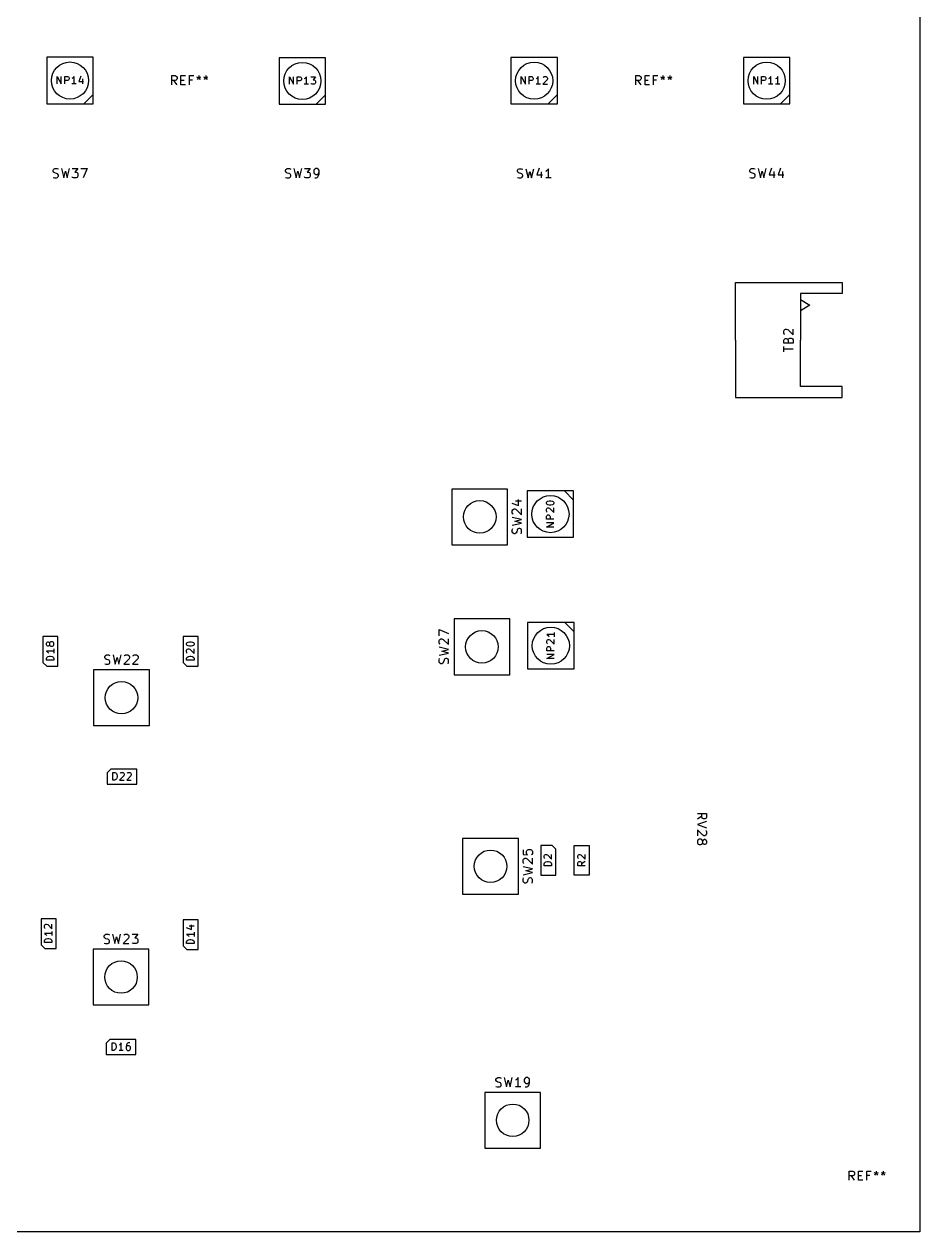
# Model space of a CAD drawing. Extents: x 0 to 360, y 0 to 260.
# Drawn here: x 263.6 to 360, y 0 to 130 of the extents above; entities that cross this region are included whole.
import ezdxf

# ---------------------------------------------------------------- set-up
doc = ezdxf.new("R2010")
doc.units = 0
doc.layers.add('BLACK', color=7, linetype='CONTINUOUS')

msp = doc.modelspace()

# ---------------------------------------------------------------- linework, layer by layer
at = {"layer": 'BLACK', "linetype": 'CONTINUOUS'}
for p, q in [((360, 260), (360, 0)), ((271, 126.43), (266, 126.43)), ((266, 126.43), (266, 121.43)), ((271, 121.43), (271, 126.43)), ((291.015, 126.39), (291.015, 121.39)), ((296.015, 126.39), (291.015, 126.39)), ((296.015, 121.39), (296.015, 126.39)), ((320.98, 126.41), (315.98, 126.41)), ((315.98, 126.41), (315.98, 121.41)), ((320.98, 121.41), (320.98, 126.41)), ((341.005, 126.415), (341.005, 121.415)), ((346.005, 126.415), (341.005, 126.415)), ((346.005, 121.415), (346.005, 126.415)), ((267.11, 123.568), (267.11, 124.368)), ((267.11, 124.368), (267.567, 123.568)), ((267.567, 123.568), (267.567, 124.368)), ((267.948, 123.568), (267.948, 124.368)), ((267.948, 124.368), (268.252, 124.368)), ((268.252, 123.949), (267.948, 123.949)), ((268.252, 124.368), (268.329, 124.33)), ((268.329, 123.987), (268.252, 123.949)), ((268.329, 124.33), (268.367, 124.292)), ((268.367, 124.025), (268.329, 123.987)), ((268.367, 124.292), (268.405, 124.216)), ((268.405, 124.101), (268.367, 124.025)), ((268.405, 124.216), (268.405, 124.101)), ((268.786, 124.178), (268.71, 124.14)), ((269.167, 123.568), (268.71, 123.568)), ((268.862, 124.254), (268.786, 124.178)), ((268.938, 124.368), (268.862, 124.254)), ((268.938, 123.568), (268.938, 124.368)), ((269.662, 124.406), (269.471, 123.835)), ((269.471, 123.835), (269.967, 123.835)), ((269.852, 124.101), (269.852, 123.568)), ((279.455, 123.458), (279.455, 124.458)), ((279.455, 124.458), (279.836, 124.458)), ((279.836, 123.934), (279.455, 123.934)), ((280.027, 123.458), (279.693, 123.934)), ((279.836, 124.458), (279.931, 124.41)), ((279.931, 123.981), (279.836, 123.934)), ((279.931, 124.41), (279.979, 124.362)), ((279.979, 124.029), (279.931, 123.981)), ((279.979, 124.362), (280.027, 124.267)), ((280.027, 124.124), (279.979, 124.029)), ((280.027, 124.267), (280.027, 124.124)), ((280.455, 123.458), (280.455, 124.458)), ((280.455, 124.458), (280.931, 124.458)), ((280.455, 123.981), (280.789, 123.981)), ((281.36, 123.458), (281.36, 124.458)), ((281.36, 124.458), (281.836, 124.458)), ((281.693, 123.981), (281.36, 123.981)), ((282.122, 124.315), (282.36, 124.22)), ((282.217, 124.029), (282.36, 124.22)), ((282.36, 124.458), (282.36, 124.22)), ((282.36, 124.22), (282.598, 124.315)), ((282.36, 124.22), (282.503, 124.029)), ((282.884, 124.315), (283.122, 124.22)), ((282.979, 124.029), (283.122, 124.22)), ((283.122, 124.458), (283.122, 124.22)), ((283.122, 124.22), (283.36, 124.315)), ((283.122, 124.22), (283.265, 124.029)), ((292.125, 123.528), (292.125, 124.328)), ((292.125, 124.328), (292.582, 123.528)), ((292.582, 123.528), (292.582, 124.328)), ((292.963, 123.528), (292.963, 124.328)), ((292.963, 124.328), (293.267, 124.328)), ((293.267, 123.909), (292.963, 123.909)), ((293.267, 124.328), (293.344, 124.29)), ((293.344, 123.947), (293.267, 123.909)), ((293.344, 124.29), (293.382, 124.252)), ((293.382, 123.985), (293.344, 123.947)), ((293.382, 124.252), (293.42, 124.176)), ((293.42, 124.061), (293.382, 123.985)), ((293.42, 124.176), (293.42, 124.061)), ((293.801, 124.138), (293.725, 124.1)), ((294.182, 123.528), (293.725, 123.528)), ((293.877, 124.214), (293.801, 124.138)), ((293.953, 124.328), (293.877, 124.214)), ((293.953, 123.528), (293.953, 124.328)), ((294.448, 124.328), (294.944, 124.328)), ((294.486, 123.566), (294.448, 123.604)), ((294.563, 123.528), (294.486, 123.566)), ((294.791, 123.528), (294.563, 123.528)), ((294.944, 124.328), (294.677, 124.023)), ((294.677, 124.023), (294.791, 124.023)), ((294.791, 124.023), (294.867, 123.985)), ((294.867, 123.566), (294.791, 123.528)), ((294.867, 123.985), (294.905, 123.947)), ((294.905, 123.604), (294.867, 123.566)), ((294.905, 123.947), (294.944, 123.871)), ((294.944, 123.68), (294.905, 123.604)), ((294.944, 123.871), (294.944, 123.68)), ((317.09, 123.548), (317.09, 124.348)), ((317.09, 124.348), (317.547, 123.548)), ((317.547, 123.548), (317.547, 124.348)), ((317.928, 123.548), (317.928, 124.348)), ((317.928, 124.348), (318.232, 124.348)), ((318.232, 123.929), (317.928, 123.929)), ((318.232, 124.348), (318.309, 124.31)), ((318.309, 123.967), (318.232, 123.929)), ((318.309, 124.31), (318.347, 124.272)), ((318.347, 124.005), (318.309, 123.967)), ((318.347, 124.272), (318.385, 124.196)), ((318.385, 124.081), (318.347, 124.005)), ((318.385, 124.196), (318.385, 124.081)), ((318.766, 124.158), (318.69, 124.12)), ((319.147, 123.548), (318.69, 123.548)), ((318.842, 124.234), (318.766, 124.158)), ((318.918, 124.348), (318.842, 124.234)), ((318.918, 123.548), (318.918, 124.348)), ((319.87, 124.005), (319.413, 123.548)), ((319.413, 123.548), (319.909, 123.548)), ((319.451, 124.272), (319.49, 124.31)), ((319.49, 124.31), (319.566, 124.348)), ((319.566, 124.348), (319.756, 124.348)), ((319.756, 124.348), (319.832, 124.31)), ((319.832, 124.31), (319.87, 124.272)), ((319.87, 124.272), (319.909, 124.196)), ((319.909, 124.12), (319.87, 124.005)), ((319.909, 124.196), (319.909, 124.12)), ((329.415, 123.458), (329.415, 124.458)), ((329.415, 124.458), (329.796, 124.458)), ((329.796, 123.934), (329.415, 123.934)), ((329.987, 123.458), (329.653, 123.934)), ((329.796, 124.458), (329.891, 124.41)), ((329.891, 123.981), (329.796, 123.934)), ((329.891, 124.41), (329.939, 124.362)), ((329.939, 124.029), (329.891, 123.981)), ((329.939, 124.362), (329.987, 124.267)), ((329.987, 124.124), (329.939, 124.029)), ((329.987, 124.267), (329.987, 124.124)), ((330.415, 123.458), (330.415, 124.458)), ((330.415, 124.458), (330.891, 124.458)), ((330.415, 123.981), (330.749, 123.981)), ((331.32, 123.458), (331.32, 124.458)), ((331.32, 124.458), (331.796, 124.458)), ((331.653, 123.981), (331.32, 123.981)), ((332.082, 124.315), (332.32, 124.22)), ((332.177, 124.029), (332.32, 124.22)), ((332.32, 124.458), (332.32, 124.22)), ((332.32, 124.22), (332.558, 124.315)), ((332.32, 124.22), (332.463, 124.029)), ((332.844, 124.315), (333.082, 124.22)), ((332.939, 124.029), (333.082, 124.22)), ((333.082, 124.458), (333.082, 124.22)), ((333.082, 124.22), (333.32, 124.315)), ((333.082, 124.22), (333.225, 124.029)), ((342.115, 123.553), (342.115, 124.353)), ((342.115, 124.353), (342.572, 123.553)), ((342.572, 123.553), (342.572, 124.353)), ((342.953, 123.553), (342.953, 124.353)), ((342.953, 124.353), (343.257, 124.353)), ((343.257, 123.934), (342.953, 123.934)), ((343.257, 124.353), (343.334, 124.315)), ((343.334, 123.972), (343.257, 123.934)), ((343.334, 124.315), (343.372, 124.277)), ((343.372, 124.01), (343.334, 123.972)), ((343.372, 124.277), (343.41, 124.201)), ((343.41, 124.087), (343.372, 124.01)), ((343.41, 124.201), (343.41, 124.087)), ((343.791, 124.163), (343.715, 124.125)), ((344.172, 123.553), (343.715, 123.553)), ((343.867, 124.239), (343.791, 124.163)), ((343.943, 124.353), (343.867, 124.239)), ((343.943, 123.553), (343.943, 124.353)), ((344.553, 124.163), (344.476, 124.125)), ((344.934, 123.553), (344.476, 123.553)), ((344.629, 124.239), (344.553, 124.163)), ((344.705, 124.353), (344.629, 124.239)), ((344.705, 123.553), (344.705, 124.353)), ((271, 122.43), (270, 121.43)), ((280.931, 123.458), (280.455, 123.458)), ((296.015, 122.39), (295.015, 121.39)), ((320.98, 122.41), (319.98, 121.41)), ((330.891, 123.458), (330.415, 123.458)), ((346.005, 122.415), (345.005, 121.415)), ((266, 121.43), (271, 121.43)), ((291.015, 121.39), (296.015, 121.39)), ((315.98, 121.41), (320.98, 121.41)), ((341.005, 121.415), (346.005, 121.415)), ((266.738, 114.362), (266.786, 114.41)), ((266.786, 114.41), (266.881, 114.458)), ((266.881, 114.458), (267.119, 114.458)), ((267.119, 114.458), (267.262, 114.41)), ((267.595, 114.458), (267.833, 113.458)), ((268.214, 113.458), (268.452, 114.458)), ((268.738, 114.458), (269.357, 114.458)), ((269.357, 114.458), (269.024, 114.077)), ((269.69, 114.458), (270.357, 114.458)), ((270.357, 114.458), (269.929, 113.458)), ((291.753, 114.357), (291.801, 114.405)), ((291.801, 114.405), (291.896, 114.453)), ((291.896, 114.453), (292.134, 114.453)), ((292.134, 114.453), (292.277, 114.405)), ((292.61, 114.453), (292.848, 113.453)), ((293.229, 113.453), (293.467, 114.453)), ((293.753, 114.453), (294.372, 114.453)), ((294.372, 114.453), (294.039, 114.072)), ((294.848, 114.405), (294.801, 114.357)), ((294.944, 114.453), (294.848, 114.405)), ((295.134, 114.453), (294.944, 114.453)), ((295.229, 114.405), (295.134, 114.453)), ((295.277, 114.357), (295.229, 114.405)), ((316.771, 114.395), (316.866, 114.443)), ((316.866, 114.443), (317.104, 114.443)), ((317.104, 114.443), (317.247, 114.395)), ((317.58, 114.443), (317.818, 113.443)), ((318.199, 113.443), (318.437, 114.443)), ((319.009, 114.49), (318.771, 113.776)), ((320.009, 114.443), (319.914, 114.3)), ((320.009, 113.443), (320.009, 114.443)), ((341.743, 114.367), (341.791, 114.415)), ((341.791, 114.415), (341.886, 114.463)), ((341.886, 114.463), (342.124, 114.463)), ((342.124, 114.463), (342.267, 114.415)), ((342.6, 114.463), (342.838, 113.463)), ((343.219, 113.463), (343.457, 114.463)), ((344.029, 114.51), (343.791, 113.796)), ((344.981, 114.51), (344.743, 113.796)), ((266.69, 114.267), (266.738, 114.362)), ((266.69, 114.172), (266.69, 114.267)), ((266.738, 114.077), (266.69, 114.172)), ((266.69, 113.505), (266.833, 113.458)), ((266.786, 114.029), (266.738, 114.077)), ((266.881, 113.981), (266.786, 114.029)), ((266.833, 113.458), (267.071, 113.458)), ((267.071, 113.934), (266.881, 113.981)), ((267.167, 113.886), (267.071, 113.934)), ((267.071, 113.458), (267.167, 113.505)), ((267.214, 113.839), (267.167, 113.886)), ((267.167, 113.505), (267.214, 113.553)), ((267.262, 113.743), (267.214, 113.839)), ((267.214, 113.553), (267.262, 113.648)), ((267.262, 113.648), (267.262, 113.743)), ((267.833, 113.458), (268.024, 114.172)), ((268.024, 114.172), (268.214, 113.458)), ((268.786, 113.505), (268.738, 113.553)), ((268.881, 113.458), (268.786, 113.505)), ((269.167, 113.458), (268.881, 113.458)), ((269.024, 114.077), (269.167, 114.077)), ((269.167, 114.077), (269.262, 114.029)), ((269.262, 113.505), (269.167, 113.458)), ((269.262, 114.029), (269.31, 113.981)), ((269.31, 113.553), (269.262, 113.505)), ((269.31, 113.981), (269.357, 113.886)), ((269.357, 113.648), (269.31, 113.553)), ((269.357, 113.886), (269.357, 113.648)), ((291.705, 114.262), (291.753, 114.357)), ((291.705, 114.167), (291.705, 114.262)), ((291.753, 114.072), (291.705, 114.167)), ((291.705, 113.5), (291.848, 113.453)), ((291.801, 114.024), (291.753, 114.072)), ((291.896, 113.977), (291.801, 114.024)), ((291.848, 113.453), (292.086, 113.453)), ((292.086, 113.929), (291.896, 113.977)), ((292.182, 113.881), (292.086, 113.929)), ((292.086, 113.453), (292.182, 113.5)), ((292.229, 113.834), (292.182, 113.881)), ((292.182, 113.5), (292.229, 113.548)), ((292.277, 113.738), (292.229, 113.834)), ((292.229, 113.548), (292.277, 113.643)), ((292.277, 113.643), (292.277, 113.738)), ((292.848, 113.453), (293.039, 114.167)), ((293.039, 114.167), (293.229, 113.453)), ((293.801, 113.5), (293.753, 113.548)), ((293.896, 113.453), (293.801, 113.5)), ((294.182, 113.453), (293.896, 113.453)), ((294.039, 114.072), (294.182, 114.072)), ((294.182, 114.072), (294.277, 114.024)), ((294.277, 113.5), (294.182, 113.453)), ((294.277, 114.024), (294.325, 113.977)), ((294.325, 113.548), (294.277, 113.5)), ((294.325, 113.977), (294.372, 113.881)), ((294.372, 113.643), (294.325, 113.548)), ((294.372, 113.881), (294.372, 113.643)), ((294.801, 114.357), (294.753, 114.262)), ((294.753, 114.262), (294.753, 114.024)), ((294.753, 114.024), (294.801, 113.929)), ((294.801, 113.929), (294.848, 113.881)), ((294.848, 113.881), (294.944, 113.834)), ((294.848, 113.453), (295.039, 113.453)), ((294.944, 113.834), (295.134, 113.834)), ((295.039, 113.453), (295.134, 113.5)), ((295.134, 113.834), (295.229, 113.881)), ((295.134, 113.5), (295.182, 113.548)), ((295.182, 113.548), (295.277, 113.691)), ((295.229, 113.881), (295.277, 113.929)), ((295.325, 114.262), (295.277, 114.357)), ((295.277, 113.929), (295.325, 114.024)), ((295.277, 113.691), (295.325, 113.881)), ((295.325, 113.881), (295.325, 114.262)), ((316.675, 114.252), (316.723, 114.347)), ((316.675, 114.157), (316.675, 114.252)), ((316.723, 114.062), (316.675, 114.157)), ((316.675, 113.49), (316.818, 113.443)), ((316.723, 114.347), (316.771, 114.395)), ((316.771, 114.014), (316.723, 114.062)), ((316.866, 113.967), (316.771, 114.014)), ((316.818, 113.443), (317.056, 113.443)), ((317.056, 113.919), (316.866, 113.967)), ((317.152, 113.871), (317.056, 113.919)), ((317.056, 113.443), (317.152, 113.49)), ((317.199, 113.824), (317.152, 113.871)), ((317.152, 113.49), (317.199, 113.538)), ((317.247, 113.728), (317.199, 113.824)), ((317.199, 113.538), (317.247, 113.633)), ((317.247, 113.633), (317.247, 113.728)), ((317.818, 113.443), (318.009, 114.157)), ((318.009, 114.157), (318.199, 113.443)), ((318.771, 113.776), (319.39, 113.776)), ((319.247, 114.109), (319.247, 113.443)), ((319.818, 114.205), (319.723, 114.157)), ((320.295, 113.443), (319.723, 113.443)), ((319.914, 114.3), (319.818, 114.205)), ((341.695, 114.272), (341.743, 114.367)), ((341.695, 114.177), (341.695, 114.272)), ((341.743, 114.082), (341.695, 114.177)), ((341.695, 113.51), (341.838, 113.463)), ((341.791, 114.034), (341.743, 114.082)), ((341.886, 113.987), (341.791, 114.034)), ((341.838, 113.463), (342.076, 113.463)), ((342.076, 113.939), (341.886, 113.987)), ((342.172, 113.891), (342.076, 113.939)), ((342.076, 113.463), (342.172, 113.51)), ((342.219, 113.844), (342.172, 113.891)), ((342.172, 113.51), (342.219, 113.558)), ((342.267, 113.748), (342.219, 113.844)), ((342.219, 113.558), (342.267, 113.653)), ((342.267, 113.653), (342.267, 113.748)), ((342.838, 113.463), (343.029, 114.177)), ((343.029, 114.177), (343.219, 113.463)), ((343.791, 113.796), (344.41, 113.796)), ((344.267, 114.129), (344.267, 113.463)), ((344.743, 113.796), (345.362, 113.796)), ((345.219, 114.129), (345.219, 113.463)), ((340.15, 102.2), (351.65, 102.2)), ((340.15, 96), (340.15, 102.2)), ((351.65, 102.2), (351.65, 101)), ((347.15, 101), (347.15, 96)), ((351.65, 101), (347.15, 101)), ((347.15, 100.375), (348.15, 99.75)), ((348.15, 99.75), (347.15, 99.125)), ((345.352, 96.9762), (345.4, 97.0714)), ((345.352, 96.7381), (345.352, 96.9762)), ((345.4, 96.6429), (345.352, 96.7381)), ((345.4, 97.0714), (345.448, 97.119)), ((345.448, 96.5952), (345.4, 96.6429)), ((345.448, 97.119), (345.543, 97.1667)), ((345.543, 97.1667), (345.638, 97.1667)), ((345.638, 97.1667), (345.781, 97.119)), ((345.781, 97.119), (346.352, 96.5476)), ((345.924, 96.1667), (346.019, 96.2143)), ((346.019, 96.2143), (346.162, 96.2143)), ((346.162, 96.2143), (346.257, 96.1667)), ((346.352, 96.5476), (346.352, 97.1667)), ((340.15, 96), (340.15, 89.8)), ((345.352, 95.9762), (345.4, 96.0714)), ((345.352, 95.6429), (345.352, 95.9762)), ((346.352, 95.6429), (345.352, 95.6429)), ((345.352, 94.7381), (345.352, 95.3095)), ((346.352, 95.0238), (345.352, 95.0238)), ((345.4, 96.0714), (345.448, 96.119)), ((345.448, 96.119), (345.543, 96.1667)), ((345.543, 96.1667), (345.638, 96.1667)), ((345.638, 96.1667), (345.733, 96.119)), ((345.733, 96.119), (345.781, 96.0714)), ((345.781, 96.0714), (345.829, 95.9762)), ((345.829, 95.9762), (345.876, 96.119)), ((345.829, 95.9762), (345.829, 95.6429)), ((345.876, 96.119), (345.924, 96.1667)), ((346.257, 96.1667), (346.305, 96.119)), ((346.305, 96.119), (346.352, 96.0238)), ((346.352, 96.0238), (346.352, 95.6429)), ((347.15, 91), (347.15, 96)), ((351.65, 91), (347.15, 91)), ((351.65, 89.8), (351.65, 91)), ((340.15, 89.8), (351.65, 89.8)), ((309.62, 79.96), (309.62, 73.96)), ((315.62, 79.96), (309.62, 79.96)), ((315.62, 73.96), (315.62, 79.96)), ((317.73, 79.76), (317.73, 74.76)), ((322.73, 79.76), (317.73, 79.76)), ((321.73, 79.76), (322.73, 78.76)), ((322.73, 74.76), (322.73, 79.76)), ((316.075, 78.4362), (316.789, 78.1981)), ((316.456, 78.6743), (317.122, 78.6743)), ((316.789, 78.1981), (316.789, 78.8171)), ((319.792, 78.4981), (319.83, 78.5743)), ((319.792, 78.4219), (319.792, 78.4981)), ((319.83, 78.3457), (319.792, 78.4219)), ((319.83, 78.5743), (319.868, 78.6124)), ((319.868, 78.3076), (319.83, 78.3457)), ((319.868, 78.6124), (319.944, 78.6505)), ((319.944, 78.2695), (319.868, 78.3076)), ((319.944, 78.6505), (320.097, 78.6886)), ((320.097, 78.2314), (319.944, 78.2695)), ((320.097, 78.6886), (320.287, 78.6886)), ((320.287, 78.2314), (320.097, 78.2314)), ((320.287, 78.6886), (320.44, 78.6505)), ((320.44, 78.2695), (320.287, 78.2314)), ((320.44, 78.6505), (320.516, 78.6124)), ((320.516, 78.3076), (320.44, 78.2695)), ((320.516, 78.6124), (320.554, 78.5743)), ((320.554, 78.3457), (320.516, 78.3076)), ((320.554, 78.5743), (320.592, 78.4981)), ((320.592, 78.4219), (320.554, 78.3457)), ((320.592, 78.4981), (320.592, 78.4219)), ((316.122, 77.6267), (316.17, 77.7219)), ((316.122, 77.3886), (316.122, 77.6267)), ((316.17, 77.2933), (316.122, 77.3886)), ((317.122, 76.6743), (316.122, 76.9124)), ((316.17, 77.7219), (316.218, 77.7695)), ((316.218, 77.2457), (316.17, 77.2933)), ((316.218, 77.7695), (316.313, 77.8171)), ((316.313, 77.8171), (316.408, 77.8171)), ((316.408, 77.8171), (316.551, 77.7695)), ((316.551, 77.7695), (317.122, 77.1981)), ((317.122, 77.1981), (317.122, 77.8171)), ((319.792, 77.7743), (319.83, 77.8505)), ((319.792, 77.5838), (319.792, 77.7743)), ((319.83, 77.5076), (319.792, 77.5838)), ((319.792, 77.0124), (319.83, 77.0886)), ((319.792, 76.7076), (319.792, 77.0124)), ((320.592, 76.7076), (319.792, 76.7076)), ((319.83, 77.8505), (319.868, 77.8886)), ((319.868, 77.4695), (319.83, 77.5076)), ((319.83, 77.0886), (319.868, 77.1267)), ((319.868, 77.8886), (319.944, 77.9267)), ((319.868, 77.1267), (319.944, 77.1648)), ((319.944, 77.9267), (320.02, 77.9267)), ((319.944, 77.1648), (320.059, 77.1648)), ((320.02, 77.9267), (320.135, 77.8886)), ((320.059, 77.1648), (320.135, 77.1267)), ((320.135, 77.8886), (320.592, 77.4314)), ((320.135, 77.1267), (320.173, 77.0886)), ((320.173, 77.0886), (320.211, 77.0124)), ((320.211, 77.0124), (320.211, 76.7076)), ((320.592, 77.4314), (320.592, 77.9267)), ((316.122, 76.0552), (317.122, 76.2933)), ((316.122, 75.579), (316.17, 75.7219)), ((316.122, 75.341), (316.122, 75.579)), ((316.408, 76.4838), (317.122, 76.6743)), ((317.122, 76.2933), (316.408, 76.4838)), ((316.646, 75.5314), (316.599, 75.341)), ((316.694, 75.6267), (316.646, 75.5314)), ((316.741, 75.6743), (316.694, 75.6267)), ((316.837, 75.7219), (316.741, 75.6743)), ((316.932, 75.7219), (316.837, 75.7219)), ((317.027, 75.6743), (316.932, 75.7219)), ((317.075, 75.6267), (317.027, 75.6743)), ((317.122, 75.5314), (317.075, 75.6267)), ((317.122, 75.2933), (317.122, 75.5314)), ((319.792, 75.8695), (320.592, 76.3267)), ((320.592, 76.3267), (319.792, 76.3267)), ((320.592, 75.8695), (319.792, 75.8695)), ((316.17, 75.2457), (316.122, 75.341)), ((316.218, 75.1981), (316.17, 75.2457)), ((316.313, 75.1505), (316.218, 75.1981)), ((316.408, 75.1505), (316.313, 75.1505)), ((316.503, 75.1981), (316.408, 75.1505)), ((316.551, 75.2457), (316.503, 75.1981)), ((316.599, 75.341), (316.551, 75.2457)), ((317.075, 75.1505), (317.122, 75.2933)), ((317.73, 74.76), (322.73, 74.76)), ((309.62, 73.96), (315.62, 73.96)), ((309.85, 65.97), (309.85, 59.97)), ((315.85, 65.97), (309.85, 65.97)), ((315.85, 59.97), (315.85, 65.97)), ((317.77, 65.59), (317.77, 60.59)), ((322.77, 65.59), (317.77, 65.59)), ((321.77, 65.59), (322.77, 64.59)), ((322.77, 60.59), (322.77, 65.59)), ((265.6, 64.1), (265.6, 61.3)), ((267.2, 64.1), (265.6, 64.1)), ((267.2, 60.9), (267.2, 64.1)), ((282.3, 64.1), (280.7, 64.1)), ((280.7, 64.1), (280.7, 61.3)), ((282.3, 60.9), (282.3, 64.1)), ((308.252, 64.1605), (308.252, 64.8271)), ((308.252, 64.8271), (309.252, 64.3986)), ((308.252, 63.6367), (308.3, 63.7319)), ((308.3, 63.7319), (308.348, 63.7795)), ((308.348, 63.7795), (308.443, 63.8271)), ((308.443, 63.8271), (308.538, 63.8271)), ((308.538, 63.8271), (308.681, 63.7795)), ((308.681, 63.7795), (309.252, 63.2081)), ((309.252, 63.2081), (309.252, 63.8271)), ((320.632, 64.29), (319.832, 64.29)), ((319.832, 64.29), (319.946, 64.2138)), ((319.87, 63.6805), (319.908, 63.7186)), ((319.908, 63.7186), (319.984, 63.7567)), ((319.946, 64.2138), (320.022, 64.1376)), ((319.984, 63.7567), (320.06, 63.7567)), ((320.022, 64.1376), (320.06, 64.0614)), ((320.06, 63.7567), (320.175, 63.7186)), ((320.175, 63.7186), (320.632, 63.2614)), ((320.632, 64.5186), (320.632, 64.0614)), ((320.632, 63.2614), (320.632, 63.7567)), ((265.962, 63.3571), (266, 63.4333)), ((265.962, 63.2048), (265.962, 63.3571)), ((266, 63.1286), (265.962, 63.2048)), ((266.762, 62.519), (265.962, 62.519)), ((265.962, 62.519), (266.076, 62.4429)), ((266, 63.4333), (266.038, 63.4714)), ((266.038, 63.0905), (266, 63.1286)), ((266.038, 63.4714), (266.114, 63.5095)), ((266.114, 63.0524), (266.038, 63.0905)), ((266.076, 62.4429), (266.152, 62.3667)), ((266.114, 63.5095), (266.152, 63.5095)), ((266.152, 63.0524), (266.114, 63.0524)), ((266.152, 63.5095), (266.229, 63.4714)), ((266.229, 63.0905), (266.152, 63.0524)), ((266.229, 63.4714), (266.267, 63.4333)), ((266.267, 63.1286), (266.229, 63.0905)), ((266.267, 63.4333), (266.305, 63.3571)), ((266.305, 63.2048), (266.267, 63.1286)), ((266.343, 63.4333), (266.305, 63.3571)), ((266.305, 63.3571), (266.305, 63.2048)), ((266.305, 63.2048), (266.343, 63.1286)), ((266.381, 63.4714), (266.343, 63.4333)), ((266.343, 63.1286), (266.381, 63.0905)), ((266.457, 63.5095), (266.381, 63.4714)), ((266.381, 63.0905), (266.457, 63.0524)), ((266.61, 63.5095), (266.457, 63.5095)), ((266.457, 63.0524), (266.61, 63.0524)), ((266.686, 63.4714), (266.61, 63.5095)), ((266.61, 63.0524), (266.686, 63.0905)), ((266.724, 63.4333), (266.686, 63.4714)), ((266.686, 63.0905), (266.724, 63.1286)), ((266.762, 63.3571), (266.724, 63.4333)), ((266.724, 63.1286), (266.762, 63.2048)), ((266.762, 63.2048), (266.762, 63.3571)), ((266.762, 62.7476), (266.762, 62.2905)), ((281.062, 63.319), (281.1, 63.3952)), ((281.062, 63.2429), (281.062, 63.319)), ((281.1, 63.1667), (281.062, 63.2429)), ((281.062, 62.5952), (281.1, 62.6714)), ((281.062, 62.4048), (281.062, 62.5952)), ((281.1, 62.3286), (281.062, 62.4048)), ((281.1, 63.3952), (281.138, 63.4333)), ((281.138, 63.1286), (281.1, 63.1667)), ((281.1, 62.6714), (281.138, 62.7095)), ((281.138, 63.4333), (281.214, 63.4714)), ((281.214, 63.0905), (281.138, 63.1286)), ((281.138, 62.7095), (281.214, 62.7476)), ((281.214, 63.4714), (281.367, 63.5095)), ((281.367, 63.0524), (281.214, 63.0905)), ((281.214, 62.7476), (281.29, 62.7476)), ((281.29, 62.7476), (281.405, 62.7095)), ((281.367, 63.5095), (281.557, 63.5095)), ((281.557, 63.0524), (281.367, 63.0524)), ((281.405, 62.7095), (281.862, 62.2524)), ((281.557, 63.5095), (281.71, 63.4714)), ((281.71, 63.0905), (281.557, 63.0524)), ((281.71, 63.4714), (281.786, 63.4333)), ((281.786, 63.1286), (281.71, 63.0905)), ((281.786, 63.4333), (281.824, 63.3952)), ((281.824, 63.1667), (281.786, 63.1286)), ((281.824, 63.3952), (281.862, 63.319)), ((281.862, 63.2429), (281.824, 63.1667)), ((281.862, 63.319), (281.862, 63.2429)), ((281.862, 62.2524), (281.862, 62.7476)), ((308.252, 63.3986), (308.252, 63.6367)), ((308.3, 63.3033), (308.252, 63.3986)), ((309.252, 62.6843), (308.252, 62.9224)), ((308.348, 63.2557), (308.3, 63.3033)), ((308.538, 62.4938), (309.252, 62.6843)), ((309.252, 62.3033), (308.538, 62.4938)), ((319.832, 63.6043), (319.87, 63.6805)), ((319.832, 63.4138), (319.832, 63.6043)), ((319.87, 63.3376), (319.832, 63.4138)), ((319.832, 62.8424), (319.87, 62.9186)), ((319.832, 62.5376), (319.832, 62.8424)), ((320.632, 62.5376), (319.832, 62.5376)), ((319.908, 63.2995), (319.87, 63.3376)), ((319.87, 62.9186), (319.908, 62.9567)), ((319.908, 62.9567), (319.984, 62.9948)), ((319.984, 62.9948), (320.099, 62.9948)), ((320.099, 62.9948), (320.175, 62.9567)), ((320.175, 62.9567), (320.213, 62.9186)), ((320.213, 62.9186), (320.251, 62.8424)), ((320.251, 62.8424), (320.251, 62.5376)), ((265.6, 61.3), (266, 60.9)), ((265.962, 61.719), (266, 61.8333)), ((265.962, 61.5286), (265.962, 61.719)), ((266.762, 61.5286), (265.962, 61.5286)), ((266, 61.8333), (266.076, 61.9095)), ((266.076, 61.9095), (266.152, 61.9476)), ((266.152, 62.3667), (266.19, 62.2905)), ((266.152, 61.9476), (266.305, 61.9857)), ((266.305, 61.9857), (266.419, 61.9857)), ((266.419, 61.9857), (266.571, 61.9476)), ((266.571, 61.9476), (266.648, 61.9095)), ((266.648, 61.9095), (266.724, 61.8333)), ((266.724, 61.8333), (266.762, 61.719)), ((266.762, 61.719), (266.762, 61.5286)), ((272.24, 61.9071), (272.288, 62.0024)), ((272.24, 61.8119), (272.24, 61.9071)), ((272.288, 61.7167), (272.24, 61.8119)), ((272.24, 61.1452), (272.383, 61.0976)), ((272.288, 62.0024), (272.336, 62.05)), ((272.336, 61.669), (272.288, 61.7167)), ((272.336, 62.05), (272.431, 62.0976)), ((272.431, 61.6214), (272.336, 61.669)), ((272.431, 62.0976), (272.669, 62.0976)), ((272.621, 61.5738), (272.431, 61.6214)), ((272.717, 61.5262), (272.621, 61.5738)), ((272.621, 61.0976), (272.717, 61.1452)), ((272.669, 62.0976), (272.812, 62.05)), ((272.764, 61.4786), (272.717, 61.5262)), ((272.717, 61.1452), (272.764, 61.1929)), ((272.812, 61.3833), (272.764, 61.4786)), ((272.764, 61.1929), (272.812, 61.2881)), ((272.812, 61.2881), (272.812, 61.3833)), ((273.145, 62.0976), (273.383, 61.0976)), ((273.383, 61.0976), (273.574, 61.8119)), ((273.574, 61.8119), (273.764, 61.0976)), ((273.764, 61.0976), (274.002, 62.0976)), ((274.86, 61.669), (274.288, 61.0976)), ((274.336, 62.0024), (274.383, 62.05)), ((274.383, 62.05), (274.479, 62.0976)), ((274.479, 62.0976), (274.717, 62.0976)), ((274.717, 62.0976), (274.812, 62.05)), ((274.812, 62.05), (274.86, 62.0024)), ((274.86, 62.0024), (274.907, 61.9071)), ((274.907, 61.8119), (274.86, 61.669)), ((274.907, 61.9071), (274.907, 61.8119)), ((275.812, 61.669), (275.24, 61.0976)), ((275.288, 62.0024), (275.336, 62.05)), ((275.336, 62.05), (275.431, 62.0976)), ((275.431, 62.0976), (275.669, 62.0976)), ((275.669, 62.0976), (275.764, 62.05)), ((275.764, 62.05), (275.812, 62.0024)), ((275.812, 62.0024), (275.86, 61.9071)), ((275.86, 61.8119), (275.812, 61.669)), ((275.86, 61.9071), (275.86, 61.8119)), ((280.7, 61.3), (281.1, 60.9)), ((281.062, 61.719), (281.1, 61.8333)), ((281.062, 61.5286), (281.062, 61.719)), ((281.862, 61.5286), (281.062, 61.5286)), ((281.138, 62.2905), (281.1, 62.3286)), ((281.1, 61.8333), (281.176, 61.9095)), ((281.176, 61.9095), (281.252, 61.9476)), ((281.252, 61.9476), (281.405, 61.9857)), ((281.405, 61.9857), (281.519, 61.9857)), ((281.519, 61.9857), (281.671, 61.9476)), ((281.671, 61.9476), (281.748, 61.9095)), ((281.748, 61.9095), (281.824, 61.8333)), ((281.824, 61.8333), (281.862, 61.719)), ((281.862, 61.719), (281.862, 61.5286)), ((308.252, 62.0652), (309.252, 62.3033)), ((308.252, 61.589), (308.3, 61.7319)), ((308.252, 61.351), (308.252, 61.589)), ((308.3, 61.2557), (308.252, 61.351)), ((308.348, 61.2081), (308.3, 61.2557)), ((308.443, 61.1605), (308.348, 61.2081)), ((308.538, 61.1605), (308.443, 61.1605)), ((308.633, 61.2081), (308.538, 61.1605)), ((308.681, 61.2557), (308.633, 61.2081)), ((308.729, 61.351), (308.681, 61.2557)), ((308.776, 61.5414), (308.729, 61.351)), ((308.824, 61.6367), (308.776, 61.5414)), ((308.871, 61.6843), (308.824, 61.6367)), ((308.967, 61.7319), (308.871, 61.6843)), ((309.062, 61.7319), (308.967, 61.7319)), ((309.157, 61.6843), (309.062, 61.7319)), ((309.205, 61.6367), (309.157, 61.6843)), ((309.252, 61.5414), (309.205, 61.6367)), ((309.205, 61.1605), (309.252, 61.3033)), ((309.252, 61.3033), (309.252, 61.5414)), ((319.832, 61.6995), (320.632, 62.1567)), ((320.632, 62.1567), (319.832, 62.1567)), ((320.632, 61.6995), (319.832, 61.6995)), ((266, 60.9), (267.2, 60.9)), ((277.05, 60.5), (271.05, 60.5)), ((271.05, 60.5), (271.05, 54.5)), ((272.383, 61.0976), (272.621, 61.0976)), ((274.288, 61.0976), (274.907, 61.0976)), ((275.24, 61.0976), (275.86, 61.0976)), ((277.05, 54.5), (277.05, 60.5)), ((281.1, 60.9), (282.3, 60.9)), ((309.85, 59.97), (315.85, 59.97)), ((317.77, 60.59), (322.77, 60.59)), ((271.05, 54.5), (277.05, 54.5)), ((272.9, 49.8), (272.5, 49.4)), ((272.5, 49.4), (272.5, 48.2)), ((275.7, 49.8), (272.9, 49.8)), ((273.129, 48.6381), (273.129, 49.4381)), ((273.129, 49.4381), (273.319, 49.4381)), ((273.319, 49.4381), (273.433, 49.4)), ((273.433, 49.4), (273.51, 49.3238)), ((273.89, 49.3619), (273.929, 49.4)), ((273.929, 49.4), (274.005, 49.4381)), ((274.005, 49.4381), (274.195, 49.4381)), ((274.195, 49.4381), (274.271, 49.4)), ((274.271, 49.4), (274.31, 49.3619)), ((274.652, 49.3619), (274.69, 49.4)), ((274.69, 49.4), (274.767, 49.4381)), ((274.767, 49.4381), (274.957, 49.4381)), ((274.957, 49.4381), (275.033, 49.4)), ((275.033, 49.4), (275.071, 49.3619)), ((275.7, 48.2), (275.7, 49.8)), ((272.5, 48.2), (275.7, 48.2)), ((273.319, 48.6381), (273.129, 48.6381)), ((273.433, 48.6762), (273.319, 48.6381)), ((273.51, 48.7524), (273.433, 48.6762)), ((273.51, 49.3238), (273.548, 49.2476)), ((273.548, 48.8286), (273.51, 48.7524)), ((273.548, 49.2476), (273.586, 49.0952)), ((273.586, 48.981), (273.548, 48.8286)), ((273.586, 49.0952), (273.586, 48.981)), ((274.31, 49.0952), (273.852, 48.6381)), ((273.852, 48.6381), (274.348, 48.6381)), ((274.31, 49.3619), (274.348, 49.2857)), ((274.348, 49.2095), (274.31, 49.0952)), ((274.348, 49.2857), (274.348, 49.2095)), ((275.071, 49.0952), (274.614, 48.6381)), ((274.614, 48.6381), (275.11, 48.6381)), ((275.071, 49.3619), (275.11, 49.2857)), ((275.11, 49.2095), (275.071, 49.0952)), ((275.11, 49.2857), (275.11, 49.2095)), ((336.048, 45.0229), (337.048, 45.0229)), ((336.048, 44.4514), (336.524, 44.7848)), ((336.524, 44.6419), (336.524, 45.0229)), ((336.571, 44.5467), (336.524, 44.6419)), ((336.619, 44.499), (336.571, 44.5467)), ((336.714, 44.4514), (336.619, 44.499)), ((336.857, 44.4514), (336.714, 44.4514)), ((336.952, 44.499), (336.857, 44.4514)), ((337, 44.5467), (336.952, 44.499)), ((337.048, 44.6419), (337, 44.5467)), ((337.048, 45.0229), (337.048, 44.6419)), ((337.048, 44.1657), (336.048, 43.8324)), ((336.048, 43.8324), (337.048, 43.499)), ((336.619, 42.6895), (336.048, 43.261)), ((336.048, 43.261), (336.048, 42.6419)), ((336.952, 43.2133), (337, 43.1657)), ((337, 43.1657), (337.048, 43.0705)), ((337.048, 43.0705), (337.048, 42.8324)), ((316.78, 42.35), (310.78, 42.35)), ((310.78, 42.35), (310.78, 36.35)), ((316.78, 36.35), (316.78, 42.35)), ((320.4, 41.6), (319.2, 41.6)), ((319.2, 41.6), (319.2, 38.4)), ((320.8, 41.2), (320.4, 41.6)), ((322.8, 38.4), (322.8, 41.6)), ((322.8, 41.6), (324.4, 41.6)), ((324.4, 41.6), (324.4, 38.4)), ((336.095, 42.1657), (336.048, 42.0705)), ((336.048, 42.0705), (336.048, 41.88)), ((336.048, 41.88), (336.095, 41.7848)), ((336.143, 42.2133), (336.095, 42.1657)), ((336.095, 41.7848), (336.143, 41.7371)), ((336.238, 42.261), (336.143, 42.2133)), ((336.143, 41.7371), (336.238, 41.6895)), ((336.429, 42.261), (336.238, 42.261)), ((336.238, 41.6895), (336.429, 41.6895)), ((336.524, 42.2133), (336.429, 42.261)), ((336.429, 41.6895), (336.524, 41.7371)), ((336.571, 42.1657), (336.524, 42.2133)), ((336.524, 41.7371), (336.571, 41.7848)), ((336.619, 42.0705), (336.571, 42.1657)), ((336.571, 41.7848), (336.619, 41.88)), ((336.762, 42.6419), (336.619, 42.6895)), ((336.619, 42.0705), (336.667, 42.1657)), ((336.619, 41.88), (336.619, 42.0705)), ((336.667, 41.7848), (336.619, 41.88)), ((336.667, 42.1657), (336.714, 42.2133)), ((336.714, 41.7371), (336.667, 41.7848)), ((336.714, 42.2133), (336.81, 42.261)), ((336.81, 41.6895), (336.714, 41.7371)), ((336.857, 42.6419), (336.762, 42.6419)), ((336.81, 42.261), (336.857, 42.261)), ((336.857, 41.6895), (336.81, 41.6895)), ((336.952, 42.6895), (336.857, 42.6419)), ((336.857, 42.261), (336.952, 42.2133)), ((336.952, 41.7371), (336.857, 41.6895)), ((337, 42.7371), (336.952, 42.6895)), ((336.952, 42.2133), (337, 42.1657)), ((337, 41.7848), (336.952, 41.7371)), ((337.048, 42.8324), (337, 42.7371)), ((337, 42.1657), (337.048, 42.0705)), ((337.048, 41.88), (337, 41.7848)), ((337.048, 42.0705), (337.048, 41.88)), ((317.282, 41.1119), (317.282, 40.6357)), ((317.282, 40.6357), (317.759, 40.5881)), ((317.663, 40.969), (317.711, 41.0643)), ((317.663, 40.731), (317.663, 40.969)), ((317.711, 40.6357), (317.663, 40.731)), ((317.711, 41.0643), (317.759, 41.1119)), ((317.759, 40.5881), (317.711, 40.6357)), ((317.759, 41.1119), (317.854, 41.1595)), ((317.854, 41.1595), (318.092, 41.1595)), ((318.092, 41.1595), (318.187, 41.1119)), ((318.187, 41.1119), (318.235, 41.0643)), ((318.235, 40.6357), (318.187, 40.5881)), ((318.235, 41.0643), (318.282, 40.969)), ((318.282, 40.731), (318.235, 40.6357)), ((318.282, 40.969), (318.282, 40.731)), ((319.562, 40.4762), (319.6, 40.5524)), ((319.562, 40.2857), (319.562, 40.4762)), ((319.6, 40.5524), (319.638, 40.5905)), ((319.638, 40.5905), (319.714, 40.6286)), ((319.714, 40.6286), (319.79, 40.6286)), ((319.79, 40.6286), (319.905, 40.5905)), ((319.905, 40.5905), (320.362, 40.1333)), ((320.362, 40.1333), (320.362, 40.6286)), ((320.8, 38.4), (320.8, 41.2)), ((323.162, 40.4762), (323.2, 40.5524)), ((323.162, 40.2857), (323.162, 40.4762)), ((323.2, 40.5524), (323.238, 40.5905)), ((323.238, 40.5905), (323.314, 40.6286)), ((323.314, 40.6286), (323.39, 40.6286)), ((323.39, 40.6286), (323.505, 40.5905)), ((323.505, 40.5905), (323.962, 40.1333)), ((323.962, 40.1333), (323.962, 40.6286)), ((317.282, 40.0167), (317.33, 40.1119)), ((317.282, 39.7786), (317.282, 40.0167)), ((317.33, 39.6833), (317.282, 39.7786)), ((318.282, 39.0643), (317.282, 39.3024)), ((317.33, 40.1119), (317.378, 40.1595)), ((317.378, 39.6357), (317.33, 39.6833)), ((317.378, 40.1595), (317.473, 40.2071)), ((317.473, 40.2071), (317.568, 40.2071)), ((317.568, 40.2071), (317.711, 40.1595)), ((317.568, 38.8738), (318.282, 39.0643)), ((317.711, 40.1595), (318.282, 39.5881)), ((318.282, 39.5881), (318.282, 40.2071)), ((319.6, 40.2095), (319.562, 40.2857)), ((319.562, 39.6), (319.6, 39.7143)), ((319.562, 39.4095), (319.562, 39.6)), ((320.362, 39.4095), (319.562, 39.4095)), ((319.638, 40.1714), (319.6, 40.2095)), ((319.6, 39.7143), (319.676, 39.7905)), ((319.676, 39.7905), (319.752, 39.8286)), ((319.752, 39.8286), (319.905, 39.8667)), ((319.905, 39.8667), (320.019, 39.8667)), ((320.019, 39.8667), (320.171, 39.8286)), ((320.171, 39.8286), (320.248, 39.7905)), ((320.248, 39.7905), (320.324, 39.7143)), ((320.324, 39.7143), (320.362, 39.6)), ((320.362, 39.6), (320.362, 39.4095)), ((323.2, 40.2095), (323.162, 40.2857)), ((323.162, 39.7143), (323.2, 39.7905)), ((323.162, 39.4095), (323.162, 39.7143)), ((323.962, 39.4095), (323.162, 39.4095)), ((323.238, 40.1714), (323.2, 40.2095)), ((323.2, 39.7905), (323.238, 39.8286)), ((323.238, 39.8286), (323.314, 39.8667)), ((323.314, 39.8667), (323.429, 39.8667)), ((323.429, 39.8667), (323.505, 39.8286)), ((323.505, 39.8286), (323.543, 39.7905)), ((323.543, 39.7905), (323.581, 39.7143)), ((323.962, 39.8667), (323.581, 39.6)), ((323.581, 39.7143), (323.581, 39.4095)), ((317.282, 38.4452), (318.282, 38.6833)), ((317.282, 37.969), (317.33, 38.1119)), ((317.282, 37.731), (317.282, 37.969)), ((317.33, 37.6357), (317.282, 37.731)), ((318.282, 38.6833), (317.568, 38.8738)), ((317.759, 37.731), (317.711, 37.6357)), ((317.806, 37.9214), (317.759, 37.731)), ((317.854, 38.0167), (317.806, 37.9214)), ((317.901, 38.0643), (317.854, 38.0167)), ((317.997, 38.1119), (317.901, 38.0643)), ((318.092, 38.1119), (317.997, 38.1119)), ((318.187, 38.0643), (318.092, 38.1119)), ((318.235, 38.0167), (318.187, 38.0643)), ((318.282, 37.9214), (318.235, 38.0167)), ((318.282, 37.6833), (318.282, 37.9214)), ((319.2, 38.4), (320.8, 38.4)), ((324.4, 38.4), (322.8, 38.4)), ((317.378, 37.5881), (317.33, 37.6357)), ((317.473, 37.5405), (317.378, 37.5881)), ((317.568, 37.5405), (317.473, 37.5405)), ((317.663, 37.5881), (317.568, 37.5405)), ((317.711, 37.6357), (317.663, 37.5881)), ((318.235, 37.5405), (318.282, 37.6833)), ((310.78, 36.35), (316.78, 36.35)), ((267, 33.7), (265.4, 33.7)), ((265.4, 33.7), (265.4, 30.9)), ((265.762, 32.9571), (265.8, 33.0333)), ((265.762, 32.7667), (265.762, 32.9571)), ((265.8, 32.6905), (265.762, 32.7667)), ((265.8, 33.0333), (265.838, 33.0714)), ((265.838, 32.6524), (265.8, 32.6905)), ((265.838, 33.0714), (265.914, 33.1095)), ((265.914, 33.1095), (265.99, 33.1095)), ((265.99, 33.1095), (266.105, 33.0714)), ((266.105, 33.0714), (266.562, 32.6143)), ((266.562, 32.6143), (266.562, 33.1095)), ((267, 30.5), (267, 33.7)), ((280.7, 33.6), (280.7, 30.8)), ((282.3, 33.6), (280.7, 33.6)), ((281.024, 32.7429), (281.595, 32.5524)), ((281.329, 32.9333), (281.862, 32.9333)), ((281.595, 32.5524), (281.595, 33.0476)), ((282.3, 30.4), (282.3, 33.6)), ((266.562, 32.119), (265.762, 32.119)), ((265.762, 32.119), (265.876, 32.0429)), ((265.762, 31.319), (265.8, 31.4333)), ((265.762, 31.1286), (265.762, 31.319)), ((265.8, 31.4333), (265.876, 31.5095)), ((265.876, 32.0429), (265.952, 31.9667)), ((265.876, 31.5095), (265.952, 31.5476)), ((265.952, 31.9667), (265.99, 31.8905)), ((265.952, 31.5476), (266.105, 31.5857)), ((266.105, 31.5857), (266.219, 31.5857)), ((266.219, 31.5857), (266.371, 31.5476)), ((266.371, 31.5476), (266.448, 31.5095)), ((266.448, 31.5095), (266.524, 31.4333)), ((266.524, 31.4333), (266.562, 31.319)), ((266.562, 32.3476), (266.562, 31.8905)), ((266.562, 31.319), (266.562, 31.1286)), ((272.19, 31.8371), (272.238, 31.9324)), ((272.19, 31.7419), (272.19, 31.8371)), ((272.238, 31.6467), (272.19, 31.7419)), ((272.238, 31.9324), (272.286, 31.98)), ((272.286, 31.599), (272.238, 31.6467)), ((272.286, 31.98), (272.381, 32.0276)), ((272.381, 31.5514), (272.286, 31.599)), ((272.381, 32.0276), (272.619, 32.0276)), ((272.571, 31.5038), (272.381, 31.5514)), ((272.667, 31.4562), (272.571, 31.5038)), ((272.619, 32.0276), (272.762, 31.98)), ((272.714, 31.4086), (272.667, 31.4562)), ((272.762, 31.3133), (272.714, 31.4086)), ((272.714, 31.1229), (272.762, 31.2181)), ((272.762, 31.2181), (272.762, 31.3133)), ((273.095, 32.0276), (273.333, 31.0276)), ((273.333, 31.0276), (273.524, 31.7419)), ((273.524, 31.7419), (273.714, 31.0276)), ((273.714, 31.0276), (273.952, 32.0276)), ((274.81, 31.599), (274.238, 31.0276)), ((274.286, 31.9324), (274.333, 31.98)), ((274.333, 31.98), (274.429, 32.0276)), ((274.429, 32.0276), (274.667, 32.0276)), ((274.667, 32.0276), (274.762, 31.98)), ((274.762, 31.98), (274.81, 31.9324)), ((274.81, 31.9324), (274.857, 31.8371)), ((274.857, 31.7419), (274.81, 31.599)), ((274.857, 31.8371), (274.857, 31.7419)), ((275.19, 32.0276), (275.81, 32.0276)), ((275.81, 32.0276), (275.476, 31.6467)), ((275.476, 31.6467), (275.619, 31.6467)), ((275.619, 31.6467), (275.714, 31.599)), ((275.714, 31.599), (275.762, 31.5514)), ((275.762, 31.5514), (275.81, 31.4562)), ((275.81, 31.2181), (275.762, 31.1229)), ((275.81, 31.4562), (275.81, 31.2181)), ((281.862, 32.019), (281.062, 32.019)), ((281.062, 32.019), (281.176, 31.9429)), ((281.062, 31.219), (281.1, 31.3333)), ((281.062, 31.0286), (281.062, 31.219)), ((281.1, 31.3333), (281.176, 31.4095)), ((281.176, 31.9429), (281.252, 31.8667)), ((281.176, 31.4095), (281.252, 31.4476)), ((281.252, 31.8667), (281.29, 31.7905)), ((281.252, 31.4476), (281.405, 31.4857)), ((281.405, 31.4857), (281.519, 31.4857)), ((281.519, 31.4857), (281.671, 31.4476)), ((281.671, 31.4476), (281.748, 31.4095)), ((281.748, 31.4095), (281.824, 31.3333)), ((281.824, 31.3333), (281.862, 31.219)), ((281.862, 32.2476), (281.862, 31.7905)), ((281.862, 31.219), (281.862, 31.0286)), ((265.4, 30.9), (265.8, 30.5)), ((266.562, 31.1286), (265.762, 31.1286)), ((265.8, 30.5), (267, 30.5)), ((271, 30.43), (271, 24.43)), ((277, 30.43), (271, 30.43)), ((272.19, 31.0752), (272.333, 31.0276)), ((272.333, 31.0276), (272.571, 31.0276)), ((272.571, 31.0276), (272.667, 31.0752)), ((272.667, 31.0752), (272.714, 31.1229)), ((274.238, 31.0276), (274.857, 31.0276)), ((275.238, 31.0752), (275.19, 31.1229)), ((275.333, 31.0276), (275.238, 31.0752)), ((275.619, 31.0276), (275.333, 31.0276)), ((275.714, 31.0752), (275.619, 31.0276)), ((275.762, 31.1229), (275.714, 31.0752)), ((277, 24.43), (277, 30.43)), ((280.7, 30.8), (281.1, 30.4)), ((281.862, 31.0286), (281.062, 31.0286)), ((281.1, 30.4), (282.3, 30.4)), ((271, 24.43), (277, 24.43)), ((272.8, 20.7), (272.4, 20.3)), ((272.4, 20.3), (272.4, 19.1)), ((275.6, 20.7), (272.8, 20.7)), ((273.029, 19.5381), (273.029, 20.3381)), ((273.029, 20.3381), (273.219, 20.3381)), ((273.219, 19.5381), (273.029, 19.5381)), ((273.219, 20.3381), (273.333, 20.3)), ((273.333, 19.5762), (273.219, 19.5381)), ((273.333, 20.3), (273.41, 20.2238)), ((273.41, 19.6524), (273.333, 19.5762)), ((273.41, 20.2238), (273.448, 20.1476)), ((273.448, 19.7286), (273.41, 19.6524)), ((273.448, 20.1476), (273.486, 19.9952)), ((273.486, 19.881), (273.448, 19.7286)), ((273.486, 19.9952), (273.486, 19.881)), ((273.867, 20.1476), (273.79, 20.1095)), ((274.248, 19.5381), (273.79, 19.5381)), ((273.943, 20.2238), (273.867, 20.1476)), ((274.019, 20.3381), (273.943, 20.2238)), ((274.019, 19.5381), (274.019, 20.3381)), ((274.59, 20.1476), (274.552, 19.9952)), ((274.552, 19.9952), (274.552, 19.6905)), ((274.59, 19.9571), (274.552, 19.881)), ((274.552, 19.6905), (274.59, 19.6143)), ((274.667, 20.2619), (274.59, 20.1476)), ((274.629, 19.9952), (274.59, 19.9571)), ((274.59, 19.6143), (274.629, 19.5762)), ((274.705, 20.0333), (274.629, 19.9952)), ((274.629, 19.5762), (274.705, 19.5381)), ((274.705, 20.3), (274.667, 20.2619)), ((274.781, 20.3381), (274.705, 20.3)), ((274.857, 20.0333), (274.705, 20.0333)), ((274.705, 19.5381), (274.857, 19.5381)), ((274.933, 20.3381), (274.781, 20.3381)), ((274.933, 19.9952), (274.857, 20.0333)), ((274.857, 19.5381), (274.933, 19.5762)), ((274.971, 19.9571), (274.933, 19.9952)), ((274.933, 19.5762), (274.971, 19.6143)), ((275.01, 19.881), (274.971, 19.9571)), ((274.971, 19.6143), (275.01, 19.6905)), ((275.01, 19.6905), (275.01, 19.881)), ((275.6, 19.1), (275.6, 20.7)), ((272.4, 19.1), (275.6, 19.1)), ((314.36, 16.4131), (314.408, 16.5084)), ((314.36, 16.3179), (314.36, 16.4131)), ((314.408, 16.2227), (314.36, 16.3179)), ((314.36, 15.6512), (314.503, 15.6036)), ((314.408, 16.5084), (314.456, 16.556)), ((314.456, 16.175), (314.408, 16.2227)), ((314.456, 16.556), (314.551, 16.6036)), ((314.551, 16.1274), (314.456, 16.175)), ((314.503, 15.6036), (314.741, 15.6036)), ((314.551, 16.6036), (314.789, 16.6036)), ((314.741, 16.0798), (314.551, 16.1274)), ((314.837, 16.0322), (314.741, 16.0798)), ((314.741, 15.6036), (314.837, 15.6512)), ((314.789, 16.6036), (314.932, 16.556)), ((314.884, 15.9846), (314.837, 16.0322)), ((314.837, 15.6512), (314.884, 15.6989)), ((314.932, 15.8893), (314.884, 15.9846)), ((314.884, 15.6989), (314.932, 15.7941)), ((314.932, 15.7941), (314.932, 15.8893)), ((315.265, 16.6036), (315.503, 15.6036)), ((315.503, 15.6036), (315.694, 16.3179)), ((315.694, 16.3179), (315.884, 15.6036)), ((315.884, 15.6036), (316.122, 16.6036)), ((316.551, 16.3655), (316.456, 16.3179)), ((317.027, 15.6036), (316.456, 15.6036)), ((316.646, 16.4608), (316.551, 16.3655)), ((316.741, 16.6036), (316.646, 16.4608)), ((316.741, 15.6036), (316.741, 16.6036)), ((317.456, 16.5084), (317.408, 16.4131)), ((317.408, 16.4131), (317.408, 16.175)), ((317.408, 16.175), (317.456, 16.0798)), ((317.503, 16.556), (317.456, 16.5084)), ((317.456, 16.0798), (317.503, 16.0322)), ((317.599, 16.6036), (317.503, 16.556)), ((317.503, 16.0322), (317.599, 15.9846)), ((317.503, 15.6036), (317.694, 15.6036)), ((317.789, 16.6036), (317.599, 16.6036)), ((317.599, 15.9846), (317.789, 15.9846)), ((317.694, 15.6036), (317.789, 15.6512)), ((317.884, 16.556), (317.789, 16.6036)), ((317.789, 15.9846), (317.884, 16.0322)), ((317.789, 15.6512), (317.837, 15.6989)), ((317.837, 15.6989), (317.932, 15.8417)), ((317.932, 16.5084), (317.884, 16.556)), ((317.884, 16.0322), (317.932, 16.0798)), ((317.98, 16.4131), (317.932, 16.5084)), ((317.932, 16.0798), (317.98, 16.175)), ((317.932, 15.8417), (317.98, 16.0322)), ((317.98, 16.0322), (317.98, 16.4131)), ((319.17, 15.006), (313.17, 15.006)), ((313.17, 15.006), (313.17, 9.006)), ((319.17, 9.006), (319.17, 15.006)), ((313.17, 9.006), (319.17, 9.006)), ((352.395, 5.5476), (352.395, 6.5476)), ((352.395, 6.5476), (352.776, 6.5476)), ((352.776, 6.5476), (352.871, 6.5)), ((352.871, 6.5), (352.919, 6.4524)), ((353.395, 5.5476), (353.395, 6.5476)), ((353.395, 6.5476), (353.871, 6.5476)), ((354.3, 5.5476), (354.3, 6.5476)), ((354.3, 6.5476), (354.776, 6.5476)), ((355.3, 6.5476), (355.3, 6.3095)), ((356.062, 6.5476), (356.062, 6.3095)), ((352.776, 6.0238), (352.395, 6.0238)), ((352.967, 5.5476), (352.633, 6.0238)), ((352.871, 6.0714), (352.776, 6.0238)), ((352.919, 6.119), (352.871, 6.0714)), ((352.919, 6.4524), (352.967, 6.3571)), ((352.967, 6.2143), (352.919, 6.119)), ((352.967, 6.3571), (352.967, 6.2143)), ((353.395, 6.0714), (353.729, 6.0714)), ((353.871, 5.5476), (353.395, 5.5476)), ((354.633, 6.0714), (354.3, 6.0714)), ((355.062, 6.4048), (355.3, 6.3095)), ((355.157, 6.119), (355.3, 6.3095)), ((355.3, 6.3095), (355.538, 6.4048)), ((355.3, 6.3095), (355.443, 6.119)), ((355.824, 6.4048), (356.062, 6.3095)), ((355.919, 6.119), (356.062, 6.3095)), ((356.062, 6.3095), (356.3, 6.4048)), ((356.062, 6.3095), (356.205, 6.119)), ((360, 0), (0, 0))]:
    msp.add_line(p, q, dxfattribs=at)
at = {"layer": 'BLACK'}
for centre, radius in [((268.5, 123.93), 2), ((293.515, 123.89), 2), ((318.48, 123.91), 2), ((343.505, 123.915), 2), ((312.62, 76.96), 1.7507), ((320.23, 77.26), 2), ((320.27, 63.09), 2), ((312.85, 62.97), 1.7507), ((274.05, 57.5), 1.7507), ((313.78, 39.35), 1.7507), ((274, 27.43), 1.7507), ((316.17, 12.006), 1.7507)]:
    msp.add_circle(centre, radius, dxfattribs=at)

doc.saveas('drawing.dxf')
